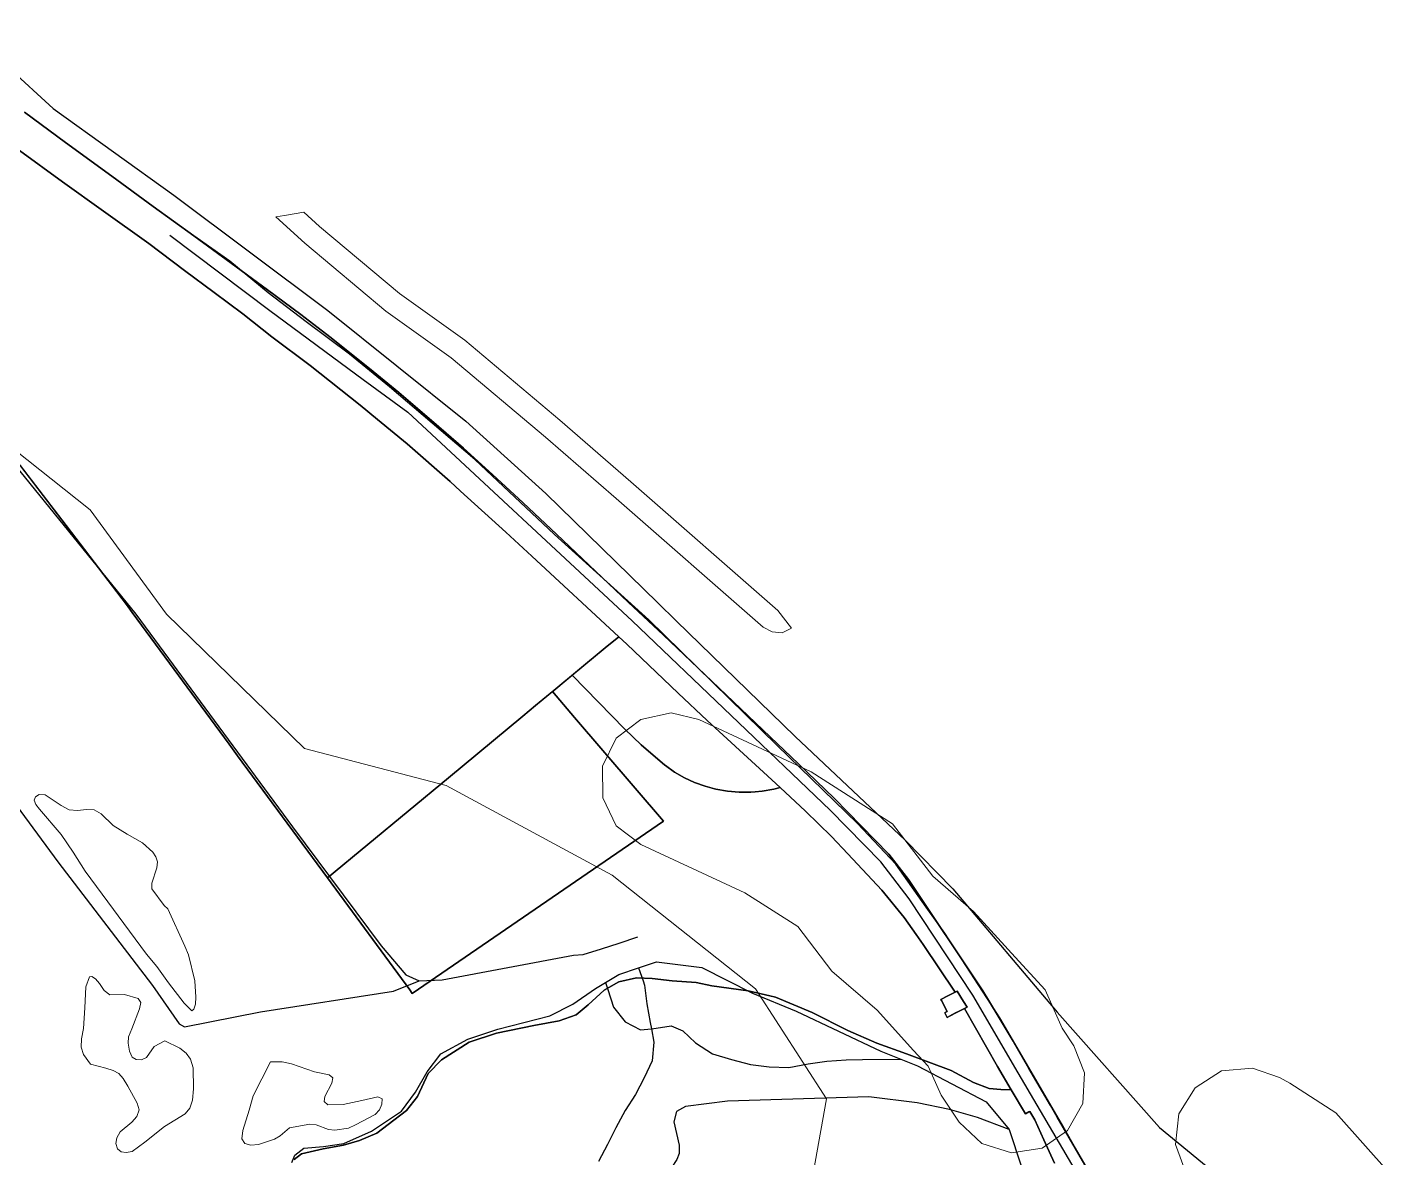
# Model space of a CAD drawing. Header units: metres. Extents: x 3 to 1027712, y 40 to 4430649.
# Drawn here: x 507850 to 508581, y 4412207 to 4412813 of the extents above; entities that cross this region are included whole.
import ezdxf

# ---------------------------------------------------------------- set-up
doc = ezdxf.new("R2010")
doc.units = ezdxf.units.M
doc.header["$MEASUREMENT"] = 0
doc.layers.add('A.ES.SDGC.CP.07003.cadastralparcel — CadastralParcel', color=1, linetype='Continuous')
for name, color, linetype, lineweight in [('Carreteras_5_km', 2, 'Continuous', 30), ('Cauces_artificiales_5_km', 141, 'Continuous', 30), ('Rios_5_km', 4, 'Continuous', 30)]:
    doc.layers.add(name, color=color, linetype=linetype, lineweight=lineweight)
for name, color, linetype, lineweight, true_color in [('Habitats_5_km', 7, 'Continuous', 9, 0xbefad2), ('Itinerarios_Espacios_naturales_Protegidos_5_km', 7, 'Continuous', 30, 0x3800b0), ('Lagunas_5_km', 7, 'Continuous', 9, 0xbff2e1)]:
    doc.layers.add(name, color=color, linetype=linetype, lineweight=lineweight, true_color=true_color)

msp = doc.modelspace()

# ---------------------------------------------------------------- linework, layer by layer
at = {"layer": 'A.ES.SDGC.CP.07003.cadastralparcel — CadastralParcel', "color": 7, "linetype": 'Continuous', "flags": 128}
for points in [[(507815.82, 4412813.15), (507863.57, 4412769.52), (507928.39, 4412723.18), (508010.94, 4412661.14), (508084.97, 4412601.87), (508127.95, 4412563.02), (508187.99, 4412504.39), (508197.8, 4412494.86), (508261.67, 4412432.81), (508320.67, 4412377.21), (508346.27, 4412351.01), (508402.21, 4412284.88), (508457.06, 4412223.07), (508495.27, 4412191.72)], [(507848.16, 4412767.7), (507870.12, 4412751.3), (507894.97, 4412733.2), (507917.26, 4412717.05), (507939.01, 4412701.27), (507959.12, 4412686.57), (507978.57, 4412672.34), (507996.5, 4412659), (508012.72, 4412646.5), (508035.25, 4412628.46), (508049.04, 4412617.18), (508067.84, 4412601.18), (508083.65, 4412587.44), (508099.34, 4412573.29), (508115.8, 4412558.14), (508133.56, 4412541.24), (508172.08, 4412504.86), (508177.61, 4412499.63), (508190.97, 4412487.02), (508216.93, 4412462.34), (508232.45, 4412447.59), (508248.31, 4412432.51), (508263.48, 4412418.09), (508282.59, 4412399.66), (508311.94, 4412369.62), (508322.51, 4412356.11), (508362.33, 4412296.31), (508370.08, 4412283.62), (508378.56, 4412269.28), (508378.96, 4412268.59), (508387.07, 4412254.63), (508398.61, 4412234.77), (508402.2, 4412228.58), (508420.32, 4412197.35)], [(508420.32, 4412197.35), (508402.2, 4412228.58), (508398.61, 4412234.77), (508387.07, 4412254.63), (508378.96, 4412268.59), (508378.56, 4412269.28), (508370.08, 4412283.62), (508362.33, 4412296.31), (508322.51, 4412356.11), (508311.94, 4412369.62), (508282.59, 4412399.66), (508263.48, 4412418.09), (508248.31, 4412432.51), (508232.45, 4412447.59), (508216.93, 4412462.34), (508190.97, 4412487.02), (508177.61, 4412499.63), (508172.08, 4412504.86), (508133.56, 4412541.24), (508115.8, 4412558.14), (508099.34, 4412573.29), (508083.65, 4412587.44), (508067.84, 4412601.18), (508049.04, 4412617.18), (508035.25, 4412628.46), (508012.72, 4412646.5), (507996.5, 4412659), (507978.57, 4412672.34), (507959.12, 4412686.57), (507939.01, 4412701.27), (507917.26, 4412717.05), (507894.97, 4412733.2), (507870.12, 4412751.3), (507848.16, 4412767.7)], [(507845.51, 4412747.05), (507868.55, 4412730.33), (507890.64, 4412714.43), (507914.9, 4412697.15), (507934.04, 4412682.6), (507949.9, 4412670.93), (507965.31, 4412659.52), (507980.87, 4412647.14), (508001.45, 4412631.75), (508028.25, 4412610.52), (508037.62, 4412602.82), (508053.47, 4412589.69), (508076.49, 4412569.5), (508082.03, 4412564.34), (508106.43, 4412542.28), (508120.43, 4412529.51), (508167.01, 4412486.27), (508167.01, 4412486.27), (508159.71, 4412480.23), (508132.13, 4412457.37), (508122.4, 4412449.31), (508115.48, 4412443.58), (508075.6, 4412410.53), (508010.83, 4412356.87), (507962.56, 4412422.45), (507958, 4412428.66), (507906.02, 4412499.29), (507902.96, 4412503.45), (507868.15, 4412549), (507843.39, 4412581.4)], [(508400.88, 4412203.79), (508395.14, 4412216.41), (508390.3, 4412227.07), (508387.59, 4412231.65), (508387.1, 4412231.38), (508385.26, 4412230.36), (508377.62, 4412243.21), (508370.22, 4412255.66), (508352.6, 4412286.86), (508353.96, 4412287.53), (508352.06, 4412290.66), (508348.61, 4412296.21), (508347.44, 4412295.61), (508330.3, 4412321.17), (508326.61, 4412326.56), (508320.14, 4412335.63), (508308.21, 4412350.28), (508290.01, 4412369.84), (508281.2, 4412379.04), (508267.21, 4412392.65), (508253.54, 4412405.34), (508244.74, 4412413.52), (508214.48, 4412441.4), (508198.91, 4412455.96), (508171.3, 4412482.28), (508167.01, 4412486.27), (508120.43, 4412529.51), (508106.43, 4412542.28), (508082.03, 4412564.34), (508076.49, 4412569.5), (508053.47, 4412589.69), (508037.62, 4412602.82), (508028.25, 4412610.52), (508001.45, 4412631.75), (507980.87, 4412647.14), (507965.31, 4412659.52), (507949.9, 4412670.93), (507934.04, 4412682.6), (507914.9, 4412697.15), (507890.64, 4412714.43), (507868.55, 4412730.33), (507845.51, 4412747.05)], [(507845.93, 4412578.08), (507868.15, 4412549), (507902.96, 4412503.45), (507906.02, 4412499.29), (507958, 4412428.66), (507962.56, 4412422.45), (508010.83, 4412356.87), (508054.96, 4412296.9), (508056.26, 4412294.81), (508191.01, 4412387.4), (508143.35, 4412442.99), (508131.49, 4412456.83), (508132.13, 4412457.37), (508139.87, 4412463.78), (508142.03, 4412465.57), (508170.35, 4412436.63), (508178.96, 4412428.2), (508191.68, 4412417.43), (508192.07, 4412417.13), (508197.01, 4412413.67), (508202.23, 4412410.65), (508207.7, 4412408.1), (508213.37, 4412406.03), (508218.46, 4412404.63), (508219.19, 4412404.47), (508225.34, 4412403.38), (508231.56, 4412402.83), (508237.8, 4412402.82), (508240.27, 4412402.97), (508244.02, 4412403.36), (508250.17, 4412404.44), (508253.54, 4412405.34), (508267.21, 4412392.65), (508281.2, 4412379.04), (508290.01, 4412369.84), (508308.21, 4412350.28), (508320.14, 4412335.63), (508326.61, 4412326.56), (508330.3, 4412321.17), (508347.44, 4412295.61), (508343.66, 4412293.68), (508339.89, 4412291.75), (508340.21, 4412291.12), (508343.21, 4412285.25), (508342.19, 4412284.72), (508341.91, 4412284.58), (508343.18, 4412282.09), (508344.46, 4412282.8), (508348.26, 4412284.69), (508352.6, 4412286.86), (508352.6, 4412286.86), (508370.22, 4412255.66), (508377.62, 4412243.21), (508372.01, 4412243.34), (508365.72, 4412243.94), (508357.34, 4412247.23), (508345.36, 4412253.51), (508321.41, 4412262.48), (508305.54, 4412268.17), (508289.98, 4412275.05), (508270.81, 4412284.62), (508251.05, 4412293), (508248.06, 4412293.66), (508236.38, 4412296.29), (508217.01, 4412299.01), (508208.63, 4412300.8), (508195.76, 4412301.7), (508184.98, 4412302.9), (508176.6, 4412303.2), (508167.02, 4412301.1), (508159.23, 4412296.62), (508150.55, 4412288.84), (508144.26, 4412283.45), (508134.98, 4412280.16), (508121.51, 4412277.77), (508101.45, 4412273.58), (508086.78, 4412268.8), (508072, 4412259.37), (508064.81, 4412251.89), (508059.12, 4412239.63), (508053.14, 4412232.15), (508043.26, 4412224.67), (508037.27, 4412219.88), (508027.99, 4412215.99), (508019.3, 4412213.6), (508008.52, 4412211.51), (507996.85, 4412208.82), (507992.96, 4412205.82)], [(507992.96, 4412205.82), (507996.85, 4412208.82), (508008.52, 4412211.51), (508019.3, 4412213.6), (508027.99, 4412215.99), (508037.27, 4412219.88), (508043.26, 4412224.67), (508053.14, 4412232.15), (508059.12, 4412239.63), (508064.81, 4412251.89), (508072, 4412259.37), (508086.78, 4412268.8), (508101.45, 4412273.58), (508121.51, 4412277.77), (508134.98, 4412280.16), (508144.26, 4412283.45), (508150.55, 4412288.84), (508159.23, 4412296.62), (508167.02, 4412301.1), (508176.6, 4412303.2), (508184.98, 4412302.9), (508195.76, 4412301.7), (508208.63, 4412300.8), (508217.01, 4412299.01), (508236.38, 4412296.29), (508248.06, 4412293.66), (508251.05, 4412293), (508270.81, 4412284.62), (508289.98, 4412275.05), (508305.54, 4412268.17), (508321.41, 4412262.48), (508345.36, 4412253.51), (508357.34, 4412247.23), (508365.72, 4412243.94), (508372.01, 4412243.34), (508377.62, 4412243.21), (508385.26, 4412230.36), (508387.1, 4412231.38), (508387.59, 4412231.65), (508390.3, 4412227.07), (508395.14, 4412216.41), (508400.88, 4412203.79)]]:
    msp.add_lwpolyline(points, dxfattribs=at)
for points in [[(508253.54, 4412405.34), (508250.17, 4412404.44), (508244.02, 4412403.36), (508240.27, 4412402.97), (508237.8, 4412402.82), (508231.56, 4412402.83), (508225.34, 4412403.38), (508219.19, 4412404.47), (508218.46, 4412404.63), (508213.37, 4412406.03), (508207.7, 4412408.1), (508202.23, 4412410.65), (508197.01, 4412413.67), (508192.07, 4412417.13), (508191.68, 4412417.43), (508178.96, 4412428.2), (508170.35, 4412436.63), (508142.03, 4412465.57), (508159.71, 4412480.23), (508167.01, 4412486.27), (508171.3, 4412482.28), (508198.91, 4412455.96), (508214.48, 4412441.4), (508244.74, 4412413.52), (508253.54, 4412405.34)], [(508143.35, 4412442.99), (508191.01, 4412387.4), (508056.26, 4412294.81), (508054.96, 4412296.9), (508010.83, 4412356.87), (508075.6, 4412410.53), (508115.48, 4412443.58), (508122.4, 4412449.31), (508131.49, 4412456.83), (508143.35, 4412442.99)], [(508348.61, 4412296.21), (508352.06, 4412290.66), (508353.96, 4412287.53), (508352.6, 4412286.86), (508348.26, 4412284.69), (508348.12, 4412284.63), (508344.46, 4412282.8), (508343.18, 4412282.09), (508341.91, 4412284.58), (508342.19, 4412284.72), (508343.21, 4412285.25), (508340.21, 4412291.12), (508339.89, 4412291.75), (508343.54, 4412293.61), (508343.66, 4412293.68), (508347.44, 4412295.61), (508348.61, 4412296.21)]]:
    msp.add_lwpolyline(points, close=True, dxfattribs=at)
at = {"layer": 'Carreteras_5_km'}
for p, q in [((507926.12, 4412701.72, 1.68), (507979.87, 4412661.14, 1.64)), ((507979.87, 4412661.14, 1.64), (508029.96, 4412624.25, 1.53))]:
    msp.add_line(p, q, dxfattribs=at)
for points in [[(508029.96, 4412624.25, 1.53), (508053.93, 4412606.61, 1.06), (508174.26, 4412494.79, 1.76)], [(508357.04, 4412293.93, 1.91), (508322.92, 4412345.71, 1.71), (508307.68, 4412365.44, 1.68), (508280.47, 4412393.25, 1.69), (508174.26, 4412494.79, 1.76)], [(508453.52, 4412135.7, 2.54), (508432.2, 4412165.56, 2.58), (508381.3, 4412252.29, 2.01), (508357.04, 4412293.93, 1.91)]]:
    msp.add_polyline3d(points, dxfattribs=at)
at = {"layer": 'Cauces_artificiales_5_km'}
for points in [[(507658.81, 4412646.7, 3.2), (507759.62, 4412510.01, 3.2), (507866.12, 4412365.51, 3.2), (507916.81, 4412299.21, 3.2), (507931.11, 4412278.61, 3.2), (507934.01, 4412277.01, 3.2), (507974.81, 4412285.01, 3.2), (508046.21, 4412296.21, 3.2), (508060.01, 4412301.71, 2.7)], [(507843.42, 4412577.91, 3), (507907.92, 4412498.31, 2.6), (507991.91, 4412384.31, 2.7), (508039.61, 4412320.41, 2.7), (508052.81, 4412304.81, 2.7), (508060.01, 4412301.71, 2.7), (508072.21, 4412302.21, 2.7), (508142.81, 4412315.41, 2.7), (508147.91, 4412315.81, 2.8), (508157.71, 4412318.81, 2.8), (508167.31, 4412321.81, 2.8), (508177.21, 4412325.31, 2.8)]]:
    msp.add_polyline3d(points, dxfattribs=at)
at = {"layer": 'Habitats_5_km'}
for points in [[(507987.77, 4412712.27), (507998.14, 4412713.93), (508006.45, 4412706.36), (508049.45, 4412670.36), (508084.45, 4412645.36), (508135.45, 4412602.36), (508173.45, 4412569.36), (508252.45, 4412500.36), (508259.76, 4412490.86), (508254.7, 4412488.36), (508249.33, 4412488.86), (508244.54, 4412491.36), (508165.58, 4412560.36), (508127.64, 4412593.36), (508077.07, 4412635.86), (508042.11, 4412660.86), (507998.54, 4412697.36), (507982.99, 4412711.48)], [(508349.67, 4412225.86), (508339.92, 4412240.36), (508333.11, 4412255.86), (508325.2, 4412264.36), (508305.58, 4412285.86), (508281.39, 4412306.86), (508263.07, 4412330.86), (508234.61, 4412348.86), (508178.82, 4412374.86), (508165.7, 4412384.86), (508158.42, 4412399.86), (508158.39, 4412416.86), (508165.67, 4412431.86), (508178.79, 4412441.86), (508195.07, 4412445.36), (508210.07, 4412441.86), (508270.29, 4412413.86), (508313.83, 4412385.86), (508335.51, 4412357.86), (508357.33, 4412338.86), (508379.7, 4412314.36), (508395.79, 4412296.86), (508404.98, 4412276.36), (508411.23, 4412266.86), (508416.92, 4412252.36), (508415.95, 4412235.86), (508407.83, 4412221.36), (508394.14, 4412211.86), (508377.67, 4412209.36), (508361.76, 4412214.36)]]:
    msp.add_lwpolyline(points, close=True, dxfattribs=at)
for points in [[(507835.45, 4412592.36), (507883.45, 4412554.36), (507924.45, 4412498.36), (507998.45, 4412426.36), (508074.45, 4412406.36), (508163.45, 4412358.36), (508240.45, 4412297.36), (508278.45, 4412238.36), (508268.45, 4412182.36), (508179.45, 4412103.36), (508135.45, 4412058.36), (508130.45, 4411971.36), (508163.45, 4411938.36), (508202.45, 4411897.36), (508242.45, 4411816.36), (508270.45, 4411770.36), (508293.45, 4411648.36), (508344.45, 4411577.36), (508367.45, 4411519.36)], [(508471.42, 4412198.36), (508465.73, 4412213.86), (508467.45, 4412230.36), (508476.26, 4412244.36), (508490.39, 4412253.36), (508506.95, 4412254.86), (508521.48, 4412249.86), (508527.05, 4412246.86), (508551.8, 4412230.86), (508580.67, 4412198.36)]]:
    msp.add_lwpolyline(points, dxfattribs=at)
at = {"layer": 'Itinerarios_Espacios_naturales_Protegidos_5_km'}
msp.add_lwpolyline([(508451.44, 4412142.02), (508404.55, 4412225.14), (508371.45, 4412281.77), (508342.03, 4412327.21), (508331.92, 4412341.14), (508315.61, 4412364.32), (508295.16, 4412386.12), (508251.99, 4412427.89), (508183.1, 4412495.23), (508132.58, 4412541.1), (508089.87, 4412581.39), (508043.94, 4412620.3), (508022.59, 4412637.87), (507999.4, 4412655.21), (507978.97, 4412670.73), (507958.31, 4412687.61), (507936.03, 4412703.51)], dxfattribs=at)
at = {"layer": 'Lagunas_5_km'}
for points in [[(507867.92, 4412380.11, 0), (507856.22, 4412393.71, 0), (507854.22, 4412396.31, 0), (507853.42, 4412398.61, 0), (507854.12, 4412400.41, 0), (507856.02, 4412401.61, 0), (507859.22, 4412401.41, 0), (507867.82, 4412395.71, 0), (507872.22, 4412393.31, 0), (507876.62, 4412393.01, 0), (507881.42, 4412393.61, 0), (507885.62, 4412393.31, 0), (507889.32, 4412391.21, 0), (507895.72, 4412385.01, 0), (507903.32, 4412380.31, 0), (507911.52, 4412375.71, 0), (507917.12, 4412370.71, 0), (507918.72, 4412368.11, 0), (507919.51, 4412365.51, 0), (507919.11, 4412362.21, 0), (507916.52, 4412354.11, 0), (507916.52, 4412351.01, 0), (507923.21, 4412342.01, 0), (507925.01, 4412340.21, 0), (507934.21, 4412320.31, 0), (507936.11, 4412315.71, 0), (507939.61, 4412301.61, 0), (507940.11, 4412292.91, 0), (507940.01, 4412289.11, 0), (507939.11, 4412286.41, 0), (507937.91, 4412285.61, 0), (507933.81, 4412289.71, 0), (507925.41, 4412300.61, 0), (507919.22, 4412309.31, 0), (507913.61, 4412316.01, 0), (507880.82, 4412360.41, 0), (507874.22, 4412370.61, 0)], [(507905.81, 4412225.91, 0), (507908.51, 4412228.91, 0), (507909.71, 4412232.51, 0), (507908.71, 4412236.11, 0), (507903.71, 4412245.11, 0), (507901.11, 4412249.31, 0), (507898.81, 4412252.01, 0), (507895.81, 4412253.51, 0), (507891.81, 4412254.91, 0), (507883.61, 4412256.91, 0), (507879.91, 4412262.21, 0), (507878.61, 4412266.01, 0), (507878.71, 4412270.51, 0), (507879.91, 4412276.11, 0), (507880.62, 4412287.11, 0), (507881.02, 4412298.51, 0), (507883.11, 4412303.91, 0), (507884.31, 4412304.01, 0), (507886.22, 4412302.81, 0), (507888.52, 4412300.21, 0), (507890.92, 4412296.41, 0), (507893.92, 4412294.11, 0), (507901.82, 4412294.31, 0), (507909.21, 4412292.11, 0), (507910.61, 4412290.11, 0), (507909.91, 4412286.61, 0), (507905.71, 4412276.01, 0), (507904.01, 4412271.71, 0), (507903.81, 4412268.21, 0), (507904.51, 4412264.01, 0), (507906.01, 4412260.71, 0), (507908.11, 4412259.41, 0), (507910.91, 4412259.31, 0), (507913.71, 4412260.61, 0), (507917.71, 4412266.51, 0), (507923.41, 4412269.41, 0), (507931.51, 4412265.51, 0), (507934.91, 4412262.81, 0), (507937.31, 4412259.61, 0), (507938.61, 4412255.01, 0), (507938.81, 4412243.71, 0), (507938.31, 4412237.71, 0), (507936.91, 4412233.31, 0), (507934.31, 4412230.41, 0), (507923.31, 4412223.51, 0), (507912.71, 4412215.21, 0), (507905.91, 4412210.21, 0), (507902.81, 4412209.51, 0), (507900.11, 4412209.91, 0), (507898.01, 4412211.61, 0), (507897.11, 4412214.41, 0), (507897.71, 4412217.51, 0), (507899.61, 4412220.61, 0)], [(507990.31, 4412222.81, 0), (507985.41, 4412218.51, 0), (507982.31, 4412216.71, 0), (507973.71, 4412213.81, 0), (507969.61, 4412213.51, 0), (507966.41, 4412214.51, 0), (507964.71, 4412217.01, 0), (507965.31, 4412221.31, 0), (507968.81, 4412232.31, 0), (507970.81, 4412240.01, 0), (507980.21, 4412258.31, 0), (507986.41, 4412258.21, 0), (507991.41, 4412257.21, 0), (508003.81, 4412252.91, 0), (508011.61, 4412251.31, 0), (508013.61, 4412249.71, 0), (508013.01, 4412246.81, 0), (508009.31, 4412239.61, 0), (508009.01, 4412236.91, 0), (508010.91, 4412235.21, 0), (508019.11, 4412235.31, 0), (508029.11, 4412237.41, 0), (508037.81, 4412239.51, 0), (508040.01, 4412238.41, 0), (508039.91, 4412235.51, 0), (508038.61, 4412232.51, 0), (508036.31, 4412229.91, 0), (508025.71, 4412224.51, 0), (508022.11, 4412222.71, 0), (508014.71, 4412221.61, 0), (508011.21, 4412221.91, 0), (508004.61, 4412224.51, 0), (508001.21, 4412224.71, 0)]]:
    msp.add_polyline3d(points, close=True, dxfattribs=at)
at = {"layer": 'Rios_5_km'}
for points in [[(507991.71, 4412204.31, 3.04), (507993.31, 4412208.11, 3.06), (507998.01, 4412211.91, 3.07), (508008.61, 4412212.81, 3.05), (508019.61, 4412214.51, 3.06), (508034.41, 4412221.01, 3.06), (508050.41, 4412231.71, 3.01), (508058.01, 4412241.91, 3), (508064.21, 4412252.91, 3), (508071.61, 4412262.51, 2.9), (508086.11, 4412270.31, 2.9), (508102.21, 4412275.71, 2.89), (508130.11, 4412282.91, 2.74), (508142.31, 4412289.21, 2.83), (508154.51, 4412297.61, 2.76), (508159.99, 4412300.87, 2.77), (508167.11, 4412305.11, 2.85), (508177.57, 4412308.6, 2.89), (508187.21, 4412311.81, 2.76), (508211.61, 4412308.91, 2.56), (508238.81, 4412295.11, 2.25), (508262.21, 4412285.41, 2.15), (508307.61, 4412264.01, 2), (508318.36, 4412259.64, 2.04), (508327.31, 4412256.01, 2.04), (508364.21, 4412236.71, 2.29), (508376.41, 4412222.01, 2.22), (508389.41, 4412183.01, 2.57)], [(508177.57, 4412308.6, 2.8), (508180.11, 4412301.61, 2.72), (508180.91, 4412299.41, 2.7), (508182.11, 4412289.31, 2.9), (508183.91, 4412279.31, 2.9), (508184.51, 4412276.01, 2.9), (508185.81, 4412268.81, 2.9), (508184.91, 4412258.71, 2.9), (508180.61, 4412249.61, 2.9), (508176.01, 4412240.71, 2.9), (508170.41, 4412232.21, 2.9), (508165.41, 4412222.81, 2.9), (508161.01, 4412213.81, 2.9), (508156.21, 4412204.81, 2.9)], [(508159.99, 4412300.87, 2.6), (508161.21, 4412297.01, 2.6), (508164.21, 4412287.51, 2.6), (508170.51, 4412279.71, 2.6), (508178.61, 4412275.31, 2.6), (508184.51, 4412276.01, 2.6), (508184.81, 4412276.01, 2.6), (508195.21, 4412277.51, 2.6), (508201.41, 4412274.91, 2.6), (508208.21, 4412268.41, 2.6), (508217.31, 4412262.51, 2.6), (508227.51, 4412259.41, 2.6), (508237.71, 4412256.71, 2.6), (508247.71, 4412255.61, 2.5), (508258.31, 4412255.21, 2.4), (508268.61, 4412257.11, 2.3), (508278.71, 4412258.61, 2.1), (508289.01, 4412259.31, 2), (508297.81, 4412259.41, 2), (508318.36, 4412259.64, 2)], [(508376.41, 4412222.01, 2.22), (508359.51, 4412228.31, 2.42), (508351.91, 4412230.51, 0), (508344.41, 4412232.61, 2.25), (508327.11, 4412236.31, 2.26), (508301.21, 4412239.51, 2.3), (508225.31, 4412237.21, 2.65), (508202.81, 4412234.31, 2.64), (508198.01, 4412231.51, 2.65), (508196.51, 4412226.11, 2.65), (508199.51, 4412213.61, 2.64), (508199.51, 4412209.01, 2.64), (508198.21, 4412205.81, 2.64), (508195.21, 4412201.21, 2.62), (508191.31, 4412198.81, 2.6), (508179.01, 4412194.51, 2.6), (508166.41, 4412188.01, 2.55), (508161.61, 4412185.01, 2.55), (508159.21, 4412182.61, 2.55), (508157.25, 4412178.13, 2.6), (508157.11, 4412177.81, 0.26), (508153.68, 4412169.97, 0.2)]]:
    msp.add_polyline3d(points, dxfattribs=at)

doc.saveas('drawing.dxf')
